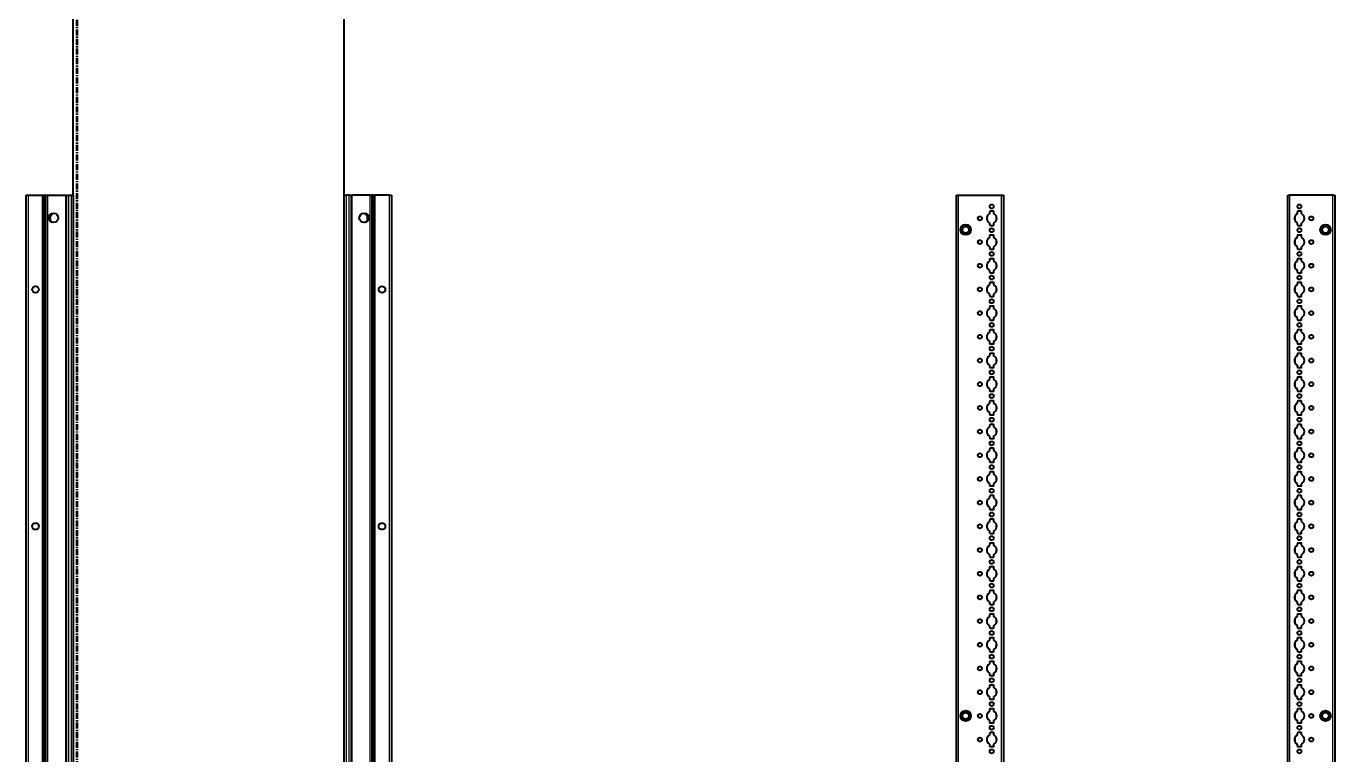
# Model space of a CAD drawing. Header units: millimetres. Extents: x -199 to 2286, y -1647 to 1507.
# Drawn here: x 905 to 2286, y -343 to 425 of the extents above; entities that cross this region are included whole.
import ezdxf

# ---------------------------------------------------------------- set-up
doc = ezdxf.new("R2010")
doc.units = ezdxf.units.MM
doc.linetypes.add('CENTER', pattern=[10.16, 6.35, -1.27, 1.27, -1.27])
doc.layers.add('FORMAT', color=7, linetype='Continuous')
doc.styles.add('SLDTEXTSTYLE0', font='TXT', dxfattribs={"width": 0.75})
doc.dimstyles.new('SLDDIMSTYLE0', dxfattribs={"dimtxt": 20, "dimasz": 10, "dimexe": 0, "dimexo": 0.0625, "dimgap": 5, "dimtad": 2, "dimdec": 1, "dimrnd": 1e-09, "dimzin": 12, "dimdsep": 46, "dimtxsty": 'SLDTEXTSTYLE0', "dimsah": 1, "dimcen": 0.09, "dimadec": 0, "dimazin": 3, "dimtfac": 1, "dimtofl": 0, "dimtmove": 0, "dimatfit": 3, "dimfxl": 0, "dimfrac": 2, "dimtolj": 1, "dimtzin": 12, "dimarcsym": 0})

# ---------------------------------------------------------------- blocks, each defined once
blk = doc.blocks.new('_D_4')
at = {"layer": 'FORMAT'}
for p, q in [((954.3, 247.2), (954.3, 446)), ((954.3, 445), (1240.3, 445)), ((1240.3, 247.2), (1240.3, 446))]:
    blk.add_line(p, q, dxfattribs=at)
for points in [[(954.3, 445), (964.3, 443.5), (964.3, 446.5)], [(1240.3, 445), (1230.3, 446.5), (1230.3, 443.5)]]:
    blk.add_solid(points, dxfattribs=at)
at = {"layer": 'FORMAT', "insert": (1075.1, 470.8), "char_height": 20, "attachment_point": 1, "style": 'SLDTEXTSTYLE0'}
blk.add_mtext('286', dxfattribs=at)

msp = doc.modelspace()

# ---------------------------------------------------------------- linework, layer by layer
at = {"color": 7, "linetype": 'CENTER', "lineweight": 35}
msp.add_line((958.03, 1499.09), (958.03, -1103.67), dxfattribs=at)
at = {"color": 7, "linetype": 'Continuous', "lineweight": 25}
for p, q in [((904.6, -851.79), (904.6, 247.21)), ((904.6, 247.21), (906.6, 247.21)), ((906.6, 247.21), (921.95, 247.21)), ((921.95, 247.21), (922.6, 247.21)), ((922.6, 223.46), (922.6, 247.21)), ((922.6, 247.21), (923.19, 247.21)), ((923.19, 247.21), (924.39, 247.21)), ((924.39, 247.21), (924.39, -851.79)), ((924.39, 247.21), (924.43, 247.21)), ((924.43, 247.21), (924.43, -851.79)), ((924.43, 247.21), (925.63, 247.21)), ((925.63, 247.21), (927.05, 247.21)), ((927.05, 247.21), (946.45, 247.21)), ((946.45, 247.21), (947.1, 247.21)), ((947.1, -851.79), (947.1, 247.21)), ((947.1, 247.21), (949.1, 247.21)), ((949.1, 247.21), (952.3, 247.21)), ((952.3, 247.21), (954.3, 247.21)), ((954.3, 247.21), (954.3, -851.79)), ((1240.3, -851.79), (1240.3, 247.21)), ((1240.3, 247.21), (1242.3, 247.21)), ((1245.5, 247.21), (1242.3, 247.21)), ((1245.5, 247.21), (1247.5, 247.21)), ((1247.5, 247.21), (1247.5, -851.79)), ((1247.5, 247.21), (1248.15, 247.21)), ((1267.55, 247.21), (1248.15, 247.21)), ((1267.55, 247.21), (1268.97, 247.21)), ((1270.17, 247.21), (1268.97, 247.21)), ((1270.17, -851.79), (1270.17, 247.21)), ((1270.21, 247.21), (1270.17, 247.21)), ((1270.21, -851.79), (1270.21, 247.21)), ((1271.42, 247.21), (1270.21, 247.21)), ((1271.42, 247.21), (1272, 247.21)), ((1272, 247.21), (1272, 223.46)), ((1272, 247.21), (1272.65, 247.21)), ((1288, 247.21), (1272.65, 247.21)), ((1288, 247.21), (1290, 247.21)), ((1290, 247.21), (1290, -851.79)), ((1886.18, -851.79), (1886.18, 247.21)), ((1886.18, 247.21), (1888.18, 247.21)), ((1888.18, 247.21), (1933.88, 247.21)), ((1933.88, 247.21), (1935.88, 247.21)), ((1935.88, 247.21), (1935.88, -851.79)), ((2235.88, -851.79), (2235.88, 247.21)), ((2235.88, 247.21), (2237.88, 247.21)), ((2283.58, 247.21), (2237.88, 247.21)), ((2283.58, 247.21), (2285.58, 247.21)), ((2285.58, 247.21), (2285.58, -851.79)), ((922.66, 223.35), (922.6, 223.46)), ((922.6, 223.46), (922.6, 221.96)), ((922.6, 221.96), (922.66, 222.06)), ((922.6, 173.46), (922.6, 221.96)), ((922.66, 222.06), (922.66, 223.35)), ((932.65, 227.73), (932.65, 228.14)), ((1261.95, 228.14), (1261.95, 227.73)), ((1272, 223.46), (1271.94, 223.35)), ((1271.94, 223.35), (1271.94, 222.06)), ((1271.94, 222.06), (1272, 221.96)), ((1272, 221.96), (1272, 223.46)), ((1272, 221.96), (1272, 173.46)), ((1921.23, 229.61), (1921.23, 227.73)), ((1925.33, 230.11), (1921.73, 230.11)), ((1925.83, 227.73), (1925.83, 229.61)), ((2245.93, 229.61), (2245.93, 227.73)), ((2250.03, 230.11), (2246.43, 230.11)), ((2250.53, 227.73), (2250.53, 229.61)), ((1921.23, 217.68), (1921.23, 215.81)), ((1921.73, 215.31), (1925.33, 215.31)), ((1925.83, 215.81), (1925.83, 217.68)), ((2245.93, 217.68), (2245.93, 215.81)), ((2246.43, 215.31), (2250.03, 215.31)), ((2250.53, 215.81), (2250.53, 217.68)), ((1921.23, 204.61), (1921.23, 202.73)), ((1925.33, 205.11), (1921.73, 205.11)), ((1925.83, 202.73), (1925.83, 204.61)), ((2245.93, 204.61), (2245.93, 202.73)), ((2250.03, 205.11), (2246.43, 205.11)), ((2250.53, 202.73), (2250.53, 204.61)), ((1921.23, 192.68), (1921.23, 190.81)), ((1921.23, 179.61), (1921.23, 177.73)), ((1921.73, 190.31), (1925.33, 190.31)), ((1925.33, 180.11), (1921.73, 180.11)), ((1925.83, 190.81), (1925.83, 192.68)), ((1925.83, 177.73), (1925.83, 179.61)), ((2245.93, 192.68), (2245.93, 190.81)), ((2245.93, 179.61), (2245.93, 177.73)), ((2246.43, 190.31), (2250.03, 190.31)), ((2250.03, 180.11), (2246.43, 180.11)), ((2250.53, 190.81), (2250.53, 192.68)), ((2250.53, 177.73), (2250.53, 179.61)), ((922.66, 173.35), (922.6, 173.46)), ((922.6, 173.46), (922.6, 171.96)), ((922.6, 171.96), (922.66, 172.06)), ((922.6, 123.46), (922.6, 171.96)), ((922.66, 172.06), (922.66, 173.35)), ((1272, 173.46), (1271.94, 173.35)), ((1271.94, 173.35), (1271.94, 172.06)), ((1271.94, 172.06), (1272, 171.96)), ((1272, 171.96), (1272, 173.46)), ((1272, 171.96), (1272, 123.46)), ((1921.23, 167.68), (1921.23, 165.81)), ((1925.83, 165.81), (1925.83, 167.68)), ((2245.93, 167.68), (2245.93, 165.81)), ((2250.53, 165.81), (2250.53, 167.68)), ((1921.23, 154.61), (1921.23, 152.73)), ((1921.73, 165.31), (1925.33, 165.31)), ((1925.33, 155.11), (1921.73, 155.11)), ((1925.83, 152.73), (1925.83, 154.61)), ((2245.93, 154.61), (2245.93, 152.73)), ((2246.43, 165.31), (2250.03, 165.31)), ((2250.03, 155.11), (2246.43, 155.11)), ((2250.53, 152.73), (2250.53, 154.61)), ((1921.23, 142.68), (1921.23, 140.81)), ((1921.73, 140.31), (1925.33, 140.31)), ((1925.83, 140.81), (1925.83, 142.68)), ((2245.93, 142.68), (2245.93, 140.81)), ((2246.43, 140.31), (2250.03, 140.31)), ((2250.53, 140.81), (2250.53, 142.68)), ((1921.23, 129.61), (1921.23, 127.73)), ((1925.33, 130.11), (1921.73, 130.11)), ((1925.83, 127.73), (1925.83, 129.61)), ((2245.93, 129.61), (2245.93, 127.73)), ((2250.03, 130.11), (2246.43, 130.11)), ((2250.53, 127.73), (2250.53, 129.61)), ((922.66, 123.35), (922.6, 123.46)), ((922.6, 123.46), (922.6, 121.96)), ((922.6, 121.96), (922.66, 122.06)), ((922.6, 73.46), (922.6, 121.96)), ((922.66, 122.06), (922.66, 123.35)), ((1272, 123.46), (1271.94, 123.35)), ((1271.94, 123.35), (1271.94, 122.06)), ((1271.94, 122.06), (1272, 121.96)), ((1272, 121.96), (1272, 123.46)), ((1272, 121.96), (1272, 73.46)), ((1921.23, 117.68), (1921.23, 115.81)), ((1921.73, 115.31), (1925.33, 115.31)), ((1925.83, 115.81), (1925.83, 117.68)), ((2245.93, 117.68), (2245.93, 115.81)), ((2246.43, 115.31), (2250.03, 115.31)), ((2250.53, 115.81), (2250.53, 117.68)), ((1921.23, 104.61), (1921.23, 102.73)), ((1925.33, 105.11), (1921.73, 105.11)), ((1925.83, 102.73), (1925.83, 104.61)), ((2245.93, 104.61), (2245.93, 102.73)), ((2250.03, 105.11), (2246.43, 105.11)), ((2250.53, 102.73), (2250.53, 104.61)), ((1921.23, 92.68), (1921.23, 90.81)), ((1921.73, 90.31), (1925.33, 90.31)), ((1925.83, 90.81), (1925.83, 92.68)), ((2245.93, 92.68), (2245.93, 90.81)), ((2246.43, 90.31), (2250.03, 90.31)), ((2250.53, 90.81), (2250.53, 92.68)), ((922.66, 73.35), (922.6, 73.46)), ((922.6, 73.46), (922.6, 71.96)), ((922.6, 71.96), (922.66, 72.06)), ((922.6, 23.46), (922.6, 71.96)), ((922.66, 72.06), (922.66, 73.35)), ((1272, 73.46), (1271.94, 73.35)), ((1271.94, 73.35), (1271.94, 72.06)), ((1271.94, 72.06), (1272, 71.96)), ((1272, 71.96), (1272, 73.46)), ((1272, 71.96), (1272, 23.46)), ((1921.23, 79.61), (1921.23, 77.73)), ((1925.33, 80.11), (1921.73, 80.11)), ((1925.83, 77.73), (1925.83, 79.61)), ((2245.93, 79.61), (2245.93, 77.73)), ((2250.03, 80.11), (2246.43, 80.11)), ((2250.53, 77.73), (2250.53, 79.61)), ((1921.23, 67.68), (1921.23, 65.81)), ((1921.73, 65.31), (1925.33, 65.31)), ((1925.83, 65.81), (1925.83, 67.68)), ((2245.93, 67.68), (2245.93, 65.81)), ((2246.43, 65.31), (2250.03, 65.31)), ((2250.53, 65.81), (2250.53, 67.68)), ((1921.23, 54.61), (1921.23, 52.73)), ((1921.23, 42.68), (1921.23, 40.81)), ((1925.33, 55.11), (1921.73, 55.11)), ((1925.83, 52.73), (1925.83, 54.61)), ((1925.83, 40.81), (1925.83, 42.68)), ((2245.93, 54.61), (2245.93, 52.73)), ((2245.93, 42.68), (2245.93, 40.81)), ((2250.03, 55.11), (2246.43, 55.11)), ((2250.53, 52.73), (2250.53, 54.61)), ((2250.53, 40.81), (2250.53, 42.68)), ((1921.23, 29.61), (1921.23, 27.73)), ((1921.73, 40.31), (1925.33, 40.31)), ((1925.33, 30.11), (1921.73, 30.11)), ((1925.83, 27.73), (1925.83, 29.61)), ((2245.93, 29.61), (2245.93, 27.73)), ((2246.43, 40.31), (2250.03, 40.31)), ((2250.03, 30.11), (2246.43, 30.11)), ((2250.53, 27.73), (2250.53, 29.61)), ((922.66, 23.35), (922.6, 23.46)), ((922.6, 23.46), (922.6, 21.96)), ((922.6, 21.96), (922.66, 22.06)), ((922.6, -26.54), (922.6, 21.96)), ((922.66, 22.06), (922.66, 23.35)), ((1272, 23.46), (1271.94, 23.35)), ((1271.94, 23.35), (1271.94, 22.06)), ((1271.94, 22.06), (1272, 21.96)), ((1272, 21.96), (1272, 23.46)), ((1272, 21.96), (1272, -26.54)), ((1921.23, 17.68), (1921.23, 15.81)), ((1921.73, 15.31), (1925.33, 15.31)), ((1925.83, 15.81), (1925.83, 17.68)), ((2245.93, 17.68), (2245.93, 15.81)), ((2246.43, 15.31), (2250.03, 15.31)), ((2250.53, 15.81), (2250.53, 17.68)), ((1921.23, 4.61), (1921.23, 2.73)), ((1925.33, 5.11), (1921.73, 5.11)), ((1925.83, 2.73), (1925.83, 4.61)), ((2245.93, 4.61), (2245.93, 2.73)), ((2250.03, 5.11), (2246.43, 5.11)), ((2250.53, 2.73), (2250.53, 4.61)), ((1921.23, -7.32), (1921.23, -9.19)), ((1921.73, -9.69), (1925.33, -9.69)), ((1925.83, -9.19), (1925.83, -7.32)), ((2245.93, -7.32), (2245.93, -9.19)), ((2246.43, -9.69), (2250.03, -9.69)), ((2250.53, -9.19), (2250.53, -7.32)), ((922.66, -26.65), (922.6, -26.54)), ((922.6, -26.54), (922.6, -28.04)), ((922.66, -27.94), (922.66, -26.65)), ((1272, -26.54), (1271.94, -26.65)), ((1271.94, -26.65), (1271.94, -27.94)), ((1272, -28.04), (1272, -26.54)), ((1921.23, -20.39), (1921.23, -22.27)), ((1925.33, -19.89), (1921.73, -19.89)), ((1925.83, -22.27), (1925.83, -20.39)), ((2245.93, -20.39), (2245.93, -22.27)), ((2250.03, -19.89), (2246.43, -19.89)), ((2250.53, -22.27), (2250.53, -20.39)), ((922.6, -28.04), (922.66, -27.94)), ((922.6, -76.54), (922.6, -28.04)), ((1271.94, -27.94), (1272, -28.04)), ((1272, -28.04), (1272, -76.54)), ((1921.23, -32.32), (1921.23, -34.19)), ((1921.73, -34.69), (1925.33, -34.69)), ((1925.83, -34.19), (1925.83, -32.32)), ((2245.93, -32.32), (2245.93, -34.19)), ((2246.43, -34.69), (2250.03, -34.69)), ((2250.53, -34.19), (2250.53, -32.32)), ((1921.23, -45.39), (1921.23, -47.27)), ((1925.33, -44.89), (1921.73, -44.89)), ((1925.83, -47.27), (1925.83, -45.39)), ((2245.93, -45.39), (2245.93, -47.27)), ((2250.03, -44.89), (2246.43, -44.89)), ((2250.53, -47.27), (2250.53, -45.39)), ((1921.23, -57.32), (1921.23, -59.19)), ((1921.73, -59.69), (1925.33, -59.69)), ((1925.83, -59.19), (1925.83, -57.32)), ((2245.93, -57.32), (2245.93, -59.19)), ((2246.43, -59.69), (2250.03, -59.69)), ((2250.53, -59.19), (2250.53, -57.32)), ((922.66, -76.65), (922.6, -76.54)), ((922.6, -76.54), (922.6, -78.04)), ((922.6, -78.04), (922.66, -77.94)), ((922.6, -126.54), (922.6, -78.04)), ((922.66, -77.94), (922.66, -76.65)), ((1272, -76.54), (1271.94, -76.65)), ((1271.94, -76.65), (1271.94, -77.94)), ((1271.94, -77.94), (1272, -78.04)), ((1272, -78.04), (1272, -76.54)), ((1272, -78.04), (1272, -126.54)), ((1921.23, -70.39), (1921.23, -72.27)), ((1921.23, -82.32), (1921.23, -84.19)), ((1925.33, -69.89), (1921.73, -69.89)), ((1925.83, -72.27), (1925.83, -70.39)), ((1925.83, -84.19), (1925.83, -82.32)), ((2245.93, -70.39), (2245.93, -72.27)), ((2245.93, -82.32), (2245.93, -84.19)), ((2250.03, -69.89), (2246.43, -69.89)), ((2250.53, -72.27), (2250.53, -70.39)), ((2250.53, -84.19), (2250.53, -82.32)), ((1921.23, -95.39), (1921.23, -97.27)), ((1921.73, -84.69), (1925.33, -84.69)), ((1925.33, -94.89), (1921.73, -94.89)), ((1925.83, -97.27), (1925.83, -95.39)), ((2245.93, -95.39), (2245.93, -97.27)), ((2246.43, -84.69), (2250.03, -84.69)), ((2250.03, -94.89), (2246.43, -94.89)), ((2250.53, -97.27), (2250.53, -95.39)), ((1921.23, -107.32), (1921.23, -109.19)), ((1921.73, -109.69), (1925.33, -109.69)), ((1925.83, -109.19), (1925.83, -107.32)), ((2245.93, -107.32), (2245.93, -109.19)), ((2246.43, -109.69), (2250.03, -109.69)), ((2250.53, -109.19), (2250.53, -107.32)), ((1921.23, -120.39), (1921.23, -122.27)), ((1925.33, -119.89), (1921.73, -119.89)), ((1925.83, -122.27), (1925.83, -120.39)), ((2245.93, -120.39), (2245.93, -122.27)), ((2250.03, -119.89), (2246.43, -119.89)), ((2250.53, -122.27), (2250.53, -120.39)), ((922.66, -126.65), (922.6, -126.54)), ((922.6, -126.54), (922.6, -128.04)), ((922.6, -128.04), (922.66, -127.94)), ((922.6, -176.54), (922.6, -128.04)), ((922.66, -127.94), (922.66, -126.65)), ((1272, -126.54), (1271.94, -126.65)), ((1271.94, -126.65), (1271.94, -127.94)), ((1271.94, -127.94), (1272, -128.04)), ((1272, -128.04), (1272, -126.54)), ((1272, -128.04), (1272, -176.54)), ((1921.23, -132.32), (1921.23, -134.19)), ((1921.73, -134.69), (1925.33, -134.69)), ((1925.83, -134.19), (1925.83, -132.32)), ((2245.93, -132.32), (2245.93, -134.19)), ((2246.43, -134.69), (2250.03, -134.69)), ((2250.53, -134.19), (2250.53, -132.32)), ((1921.23, -145.39), (1921.23, -147.27)), ((1925.33, -144.89), (1921.73, -144.89)), ((1925.83, -147.27), (1925.83, -145.39)), ((2245.93, -145.39), (2245.93, -147.27)), ((2250.03, -144.89), (2246.43, -144.89)), ((2250.53, -147.27), (2250.53, -145.39)), ((1921.23, -157.32), (1921.23, -159.19)), ((1921.73, -159.69), (1925.33, -159.69)), ((1925.83, -159.19), (1925.83, -157.32)), ((2245.93, -157.32), (2245.93, -159.19)), ((2246.43, -159.69), (2250.03, -159.69)), ((2250.53, -159.19), (2250.53, -157.32)), ((922.66, -176.65), (922.6, -176.54)), ((922.6, -176.54), (922.6, -178.04)), ((922.6, -178.04), (922.66, -177.94)), ((922.6, -226.54), (922.6, -178.04)), ((922.66, -177.94), (922.66, -176.65)), ((1272, -176.54), (1271.94, -176.65)), ((1271.94, -176.65), (1271.94, -177.94)), ((1271.94, -177.94), (1272, -178.04)), ((1272, -178.04), (1272, -176.54)), ((1272, -178.04), (1272, -226.54)), ((1921.23, -170.39), (1921.23, -172.27)), ((1925.33, -169.89), (1921.73, -169.89)), ((1925.83, -172.27), (1925.83, -170.39)), ((2245.93, -170.39), (2245.93, -172.27)), ((2250.03, -169.89), (2246.43, -169.89)), ((2250.53, -172.27), (2250.53, -170.39)), ((1921.23, -182.32), (1921.23, -184.19)), ((1921.73, -184.69), (1925.33, -184.69)), ((1925.83, -184.19), (1925.83, -182.32)), ((2245.93, -182.32), (2245.93, -184.19)), ((2246.43, -184.69), (2250.03, -184.69)), ((2250.53, -184.19), (2250.53, -182.32)), ((1921.23, -195.39), (1921.23, -197.27)), ((1925.33, -194.89), (1921.73, -194.89)), ((1925.83, -197.27), (1925.83, -195.39)), ((2245.93, -195.39), (2245.93, -197.27)), ((2250.03, -194.89), (2246.43, -194.89)), ((2250.53, -197.27), (2250.53, -195.39)), ((1921.23, -207.32), (1921.23, -209.19)), ((1921.23, -220.39), (1921.23, -222.27)), ((1921.73, -209.69), (1925.33, -209.69)), ((1925.33, -219.89), (1921.73, -219.89)), ((1925.83, -209.19), (1925.83, -207.32)), ((1925.83, -222.27), (1925.83, -220.39)), ((2245.93, -207.32), (2245.93, -209.19)), ((2245.93, -220.39), (2245.93, -222.27)), ((2246.43, -209.69), (2250.03, -209.69)), ((2250.03, -219.89), (2246.43, -219.89)), ((2250.53, -209.19), (2250.53, -207.32)), ((2250.53, -222.27), (2250.53, -220.39)), ((922.66, -226.65), (922.6, -226.54)), ((922.6, -226.54), (922.6, -228.04)), ((922.6, -228.04), (922.66, -227.94)), ((922.6, -276.54), (922.6, -228.04)), ((922.66, -227.94), (922.66, -226.65)), ((1272, -226.54), (1271.94, -226.65)), ((1271.94, -226.65), (1271.94, -227.94)), ((1271.94, -227.94), (1272, -228.04)), ((1272, -228.04), (1272, -226.54)), ((1272, -228.04), (1272, -276.54)), ((1921.23, -232.32), (1921.23, -234.19)), ((1921.73, -234.69), (1925.33, -234.69)), ((1925.83, -234.19), (1925.83, -232.32)), ((2245.93, -232.32), (2245.93, -234.19)), ((2246.43, -234.69), (2250.03, -234.69)), ((2250.53, -234.19), (2250.53, -232.32)), ((1921.23, -245.39), (1921.23, -247.27)), ((1925.33, -244.89), (1921.73, -244.89)), ((1925.83, -247.27), (1925.83, -245.39)), ((2245.93, -245.39), (2245.93, -247.27)), ((2250.03, -244.89), (2246.43, -244.89)), ((2250.53, -247.27), (2250.53, -245.39)), ((1921.23, -257.32), (1921.23, -259.19)), ((1921.73, -259.69), (1925.33, -259.69)), ((1925.83, -259.19), (1925.83, -257.32)), ((2245.93, -257.32), (2245.93, -259.19)), ((2246.43, -259.69), (2250.03, -259.69)), ((2250.53, -259.19), (2250.53, -257.32)), ((1921.23, -270.39), (1921.23, -272.27)), ((1925.33, -269.89), (1921.73, -269.89)), ((1925.83, -272.27), (1925.83, -270.39)), ((2245.93, -270.39), (2245.93, -272.27)), ((2250.03, -269.89), (2246.43, -269.89)), ((2250.53, -272.27), (2250.53, -270.39)), ((922.66, -276.65), (922.6, -276.54)), ((922.6, -276.54), (922.6, -278.04)), ((922.6, -278.04), (922.66, -277.94)), ((922.6, -326.54), (922.6, -278.04)), ((922.66, -277.94), (922.66, -276.65)), ((1272, -276.54), (1271.94, -276.65)), ((1271.94, -276.65), (1271.94, -277.94)), ((1271.94, -277.94), (1272, -278.04)), ((1272, -278.04), (1272, -276.54)), ((1272, -278.04), (1272, -326.54)), ((1921.23, -282.32), (1921.23, -284.19)), ((1921.73, -284.69), (1925.33, -284.69)), ((1925.83, -284.19), (1925.83, -282.32)), ((2245.93, -282.32), (2245.93, -284.19)), ((2246.43, -284.69), (2250.03, -284.69)), ((2250.53, -284.19), (2250.53, -282.32)), ((1921.23, -295.39), (1921.23, -297.27)), ((1925.33, -294.89), (1921.73, -294.89)), ((1925.83, -297.27), (1925.83, -295.39)), ((2245.93, -295.39), (2245.93, -297.27)), ((2250.03, -294.89), (2246.43, -294.89)), ((2250.53, -297.27), (2250.53, -295.39)), ((1921.23, -307.32), (1921.23, -309.19)), ((1921.73, -309.69), (1925.33, -309.69)), ((1925.83, -309.19), (1925.83, -307.32)), ((2245.93, -307.32), (2245.93, -309.19)), ((2246.43, -309.69), (2250.03, -309.69)), ((2250.53, -309.19), (2250.53, -307.32)), ((922.66, -326.65), (922.6, -326.54)), ((922.6, -326.54), (922.6, -328.04)), ((922.6, -328.04), (922.66, -327.94)), ((922.6, -376.54), (922.6, -328.04)), ((922.66, -327.94), (922.66, -326.65)), ((1272, -326.54), (1271.94, -326.65)), ((1271.94, -326.65), (1271.94, -327.94)), ((1271.94, -327.94), (1272, -328.04)), ((1272, -328.04), (1272, -326.54)), ((1272, -328.04), (1272, -376.54)), ((1921.23, -320.39), (1921.23, -322.27)), ((1925.33, -319.89), (1921.73, -319.89)), ((1925.83, -322.27), (1925.83, -320.39)), ((2245.93, -320.39), (2245.93, -322.27)), ((2250.03, -319.89), (2246.43, -319.89)), ((2250.53, -322.27), (2250.53, -320.39)), ((1921.23, -332.32), (1921.23, -334.19)), ((1921.73, -334.69), (1925.33, -334.69)), ((1925.83, -334.19), (1925.83, -332.32)), ((2245.93, -332.32), (2245.93, -334.19)), ((2246.43, -334.69), (2250.03, -334.69)), ((2250.53, -334.19), (2250.53, -332.32))]:
    msp.add_line(p, q, dxfattribs=at)
at = {"color": 8, "linetype": 'Continuous', "lineweight": 18}
for p, q in [((906.6, 247.21), (906.6, -851.79)), ((921.95, -851.79), (921.95, 247.21)), ((923.19, 247.21), (923.19, -851.79)), ((925.63, -851.79), (925.63, 247.21)), ((927.05, 247.21), (927.05, -851.79)), ((946.45, -851.79), (946.45, 247.21)), ((949.1, 247.21), (949.1, -851.79)), ((952.3, -851.79), (952.3, 247.21)), ((1242.3, 247.21), (1242.3, -851.79)), ((1245.5, -851.79), (1245.5, 247.21)), ((1248.15, 247.21), (1248.15, -851.79)), ((1267.55, -851.79), (1267.55, 247.21)), ((1268.97, 247.21), (1268.97, -851.79)), ((1271.42, -851.79), (1271.42, 247.21)), ((1272.65, 247.21), (1272.65, -851.79)), ((1288, -851.79), (1288, 247.21)), ((1888.18, 247.21), (1888.18, -851.79)), ((1933.88, -851.79), (1933.88, 247.21)), ((2237.88, 247.21), (2237.88, -851.79)), ((2283.58, -851.79), (2283.58, 247.21)), ((1928.03, 220), (1928.03, 225.41)), ((2243.73, 225.41), (2243.73, 220)), ((1928.03, 195), (1928.03, 200.41)), ((2243.73, 200.41), (2243.73, 195)), ((1928.03, 170), (1928.03, 175.41)), ((2243.73, 175.41), (2243.73, 170)), ((1928.03, 145), (1928.03, 150.41)), ((2243.73, 150.41), (2243.73, 145)), ((1928.03, 120), (1928.03, 125.41)), ((2243.73, 125.41), (2243.73, 120)), ((1928.03, 95), (1928.03, 100.41)), ((2243.73, 100.41), (2243.73, 95)), ((1928.03, 70), (1928.03, 75.41)), ((2243.73, 75.41), (2243.73, 70)), ((1928.03, 45), (1928.03, 50.41)), ((2243.73, 50.41), (2243.73, 45)), ((1928.03, 20), (1928.03, 25.41)), ((2243.73, 25.41), (2243.73, 20)), ((1928.03, -5), (1928.03, 0.41)), ((2243.73, 0.41), (2243.73, -5)), ((1928.03, -30), (1928.03, -24.59)), ((2243.73, -24.59), (2243.73, -30)), ((1928.03, -55), (1928.03, -49.59)), ((2243.73, -49.59), (2243.73, -55)), ((1928.03, -80), (1928.03, -74.59)), ((2243.73, -74.59), (2243.73, -80)), ((1928.03, -105), (1928.03, -99.59)), ((2243.73, -99.59), (2243.73, -105)), ((1928.03, -130), (1928.03, -124.59)), ((2243.73, -124.59), (2243.73, -130)), ((1928.03, -155), (1928.03, -149.59)), ((2243.73, -149.59), (2243.73, -155)), ((1928.03, -180), (1928.03, -174.59)), ((2243.73, -174.59), (2243.73, -180)), ((1928.03, -205), (1928.03, -199.59)), ((2243.73, -199.59), (2243.73, -205)), ((1928.03, -230), (1928.03, -224.59)), ((2243.73, -224.59), (2243.73, -230)), ((1928.03, -255), (1928.03, -249.59)), ((2243.73, -249.59), (2243.73, -255)), ((1928.03, -280), (1928.03, -274.59)), ((2243.73, -274.59), (2243.73, -280)), ((1928.03, -305), (1928.03, -299.59)), ((2243.73, -299.59), (2243.73, -305)), ((1928.03, -330), (1928.03, -324.59)), ((2243.73, -324.59), (2243.73, -330))]:
    msp.add_line(p, q, dxfattribs=at)
at = {"color": 7, "linetype": 'Continuous', "lineweight": 25}
for centre, radius in [((1923.53, 235.21), 2.12), ((2248.23, 235.21), 2.13), ((933.45, 223.21), 5), ((1261.15, 223.21), 5), ((1911.03, 222.71), 2.12), ((2260.73, 222.71), 2.12), ((1896.03, 210.71), 5.5), ((1896.03, 210.71), 3.5), ((1923.53, 210.21), 2.12), ((2248.23, 210.21), 2.13), ((2275.73, 210.71), 5.5), ((2275.73, 210.71), 3.5), ((1911.03, 197.71), 2.12), ((2260.73, 197.71), 2.12), ((1923.53, 185.21), 2.12), ((2248.23, 185.21), 2.12), ((1911.03, 172.71), 2.12), ((2260.73, 172.71), 2.12), ((1923.53, 160.21), 2.12), ((2248.23, 160.21), 2.12), ((914.5, 147.71), 3.5), ((1280.1, 147.71), 3.5), ((1911.03, 147.71), 2.12), ((2260.73, 147.71), 2.12), ((1911.03, 122.71), 2.12), ((1923.53, 135.21), 2.12), ((2248.23, 135.21), 2.12), ((2260.73, 122.71), 2.12), ((1923.53, 110.21), 2.12), ((2248.23, 110.21), 2.12), ((1911.03, 97.71), 2.12), ((2260.73, 97.71), 2.12), ((1923.53, 85.21), 2.12), ((2248.23, 85.21), 2.12), ((1911.03, 72.71), 2.12), ((2260.73, 72.71), 2.12), ((1923.53, 60.21), 2.12), ((2248.23, 60.21), 2.12), ((1911.03, 47.71), 2.12), ((2260.73, 47.71), 2.12), ((1923.53, 35.21), 2.12), ((2248.23, 35.21), 2.12), ((1911.03, 22.71), 2.12), ((2260.73, 22.71), 2.12), ((1923.53, 10.21), 2.12), ((2248.23, 10.21), 2.12), ((1911.03, -2.29), 2.12), ((1923.53, -14.79), 2.12), ((2248.23, -14.79), 2.12), ((2260.73, -2.29), 2.12), ((1911.03, -27.29), 2.12), ((2260.73, -27.29), 2.12), ((1923.53, -39.79), 2.12), ((2248.23, -39.79), 2.12), ((1911.03, -52.29), 2.12), ((2260.73, -52.29), 2.12), ((1923.53, -64.79), 2.12), ((2248.23, -64.79), 2.12), ((1911.03, -77.29), 2.12), ((2260.73, -77.29), 2.12), ((1923.53, -89.79), 2.12), ((2248.23, -89.79), 2.12), ((914.5, -102.29), 3.5), ((1280.1, -102.29), 3.5), ((1911.03, -102.29), 2.12), ((2260.73, -102.29), 2.12), ((1923.53, -114.79), 2.12), ((2248.23, -114.79), 2.12), ((1911.03, -127.29), 2.12), ((1923.53, -139.79), 2.12), ((2248.23, -139.79), 2.12), ((2260.73, -127.29), 2.12), ((1911.03, -152.29), 2.12), ((2260.73, -152.29), 2.12), ((1923.53, -164.79), 2.12), ((2248.23, -164.79), 2.12), ((1911.03, -177.29), 2.12), ((2260.73, -177.29), 2.12), ((1923.53, -189.79), 2.12), ((2248.23, -189.79), 2.12), ((1911.03, -202.29), 2.12), ((2260.73, -202.29), 2.12), ((1923.53, -214.79), 2.12), ((2248.23, -214.79), 2.12), ((1911.03, -227.29), 2.12), ((2260.73, -227.29), 2.12), ((1923.53, -239.79), 2.12), ((2248.23, -239.79), 2.12), ((1911.03, -252.29), 2.12), ((2260.73, -252.29), 2.12), ((1911.03, -277.29), 2.12), ((1923.53, -264.79), 2.12), ((2248.23, -264.79), 2.12), ((2260.73, -277.29), 2.12), ((1923.53, -289.79), 2.12), ((2248.23, -289.79), 2.12), ((1896.03, -302.29), 5.5), ((1896.03, -302.29), 3.5), ((1911.03, -302.29), 2.12), ((2260.73, -302.29), 2.12), ((2275.73, -302.29), 5.5), ((2275.73, -302.29), 3.5), ((1923.53, -314.79), 2.12), ((2248.23, -314.79), 2.12), ((1911.03, -327.29), 2.12), ((2260.73, -327.29), 2.12), ((1923.53, -339.79), 2.12), ((2248.23, -339.79), 2.12)]:
    msp.add_circle(centre, radius, dxfattribs=at)
for centre, radius, start, end in [((934.95, 222.71), 5.25, 119.14074, 233.81086), ((932.15, 227.73), 0.5, 299.14074, 0), ((1262.45, 227.73), 0.5, 180, 240.85926), ((1259.65, 222.71), 5.25, 306.18912, 60.85926), ((1923.53, 222.71), 5.25, 119.14074, 240.85926), ((1920.73, 227.73), 0.5, 299.14074, 0), ((1921.73, 229.61), 0.5, 90, 180), ((1925.33, 229.61), 0.5, 0, 90), ((1926.33, 227.73), 0.5, 180, 240.85926), ((1923.53, 222.71), 5.25, 299.14074, 60.85926), ((2248.23, 222.71), 5.25, 119.14074, 240.85926), ((2245.43, 227.73), 0.5, 299.14074, 0), ((2246.43, 229.61), 0.5, 90, 180), ((2250.03, 229.61), 0.5, 360, 90), ((2251.03, 227.73), 0.5, 180, 240.85926), ((2248.23, 222.71), 5.25, 299.14074, 60.85926), ((1920.73, 217.68), 0.5, 0, 60.85926), ((1921.73, 215.81), 0.5, 180, 270), ((1925.33, 215.81), 0.5, 270, 0), ((1926.33, 217.68), 0.5, 119.14074, 180), ((2245.43, 217.68), 0.5, 0, 60.85926), ((2246.43, 215.81), 0.5, 180, 270), ((2250.03, 215.81), 0.5, 270, 0), ((2251.03, 217.68), 0.5, 119.14074, 180), ((1923.53, 197.71), 5.25, 119.14074, 240.85926), ((1920.73, 202.73), 0.5, 299.14074, 0), ((1921.73, 204.61), 0.5, 90, 180), ((1925.33, 204.61), 0.5, 0, 90), ((1926.33, 202.73), 0.5, 180, 240.85926), ((1923.53, 197.71), 5.25, 299.14074, 60.85926), ((2248.23, 197.71), 5.25, 119.14074, 240.85926), ((2245.43, 202.73), 0.5, 299.14074, 0), ((2246.43, 204.61), 0.5, 90, 180), ((2250.03, 204.61), 0.5, 0, 90), ((2251.03, 202.73), 0.5, 180, 240.85926), ((2248.23, 197.71), 5.25, 299.14074, 60.85926), ((1920.73, 192.68), 0.5, 0, 60.85926), ((1921.73, 190.81), 0.5, 180, 270), ((1921.73, 179.61), 0.5, 90, 180), ((1925.33, 190.81), 0.5, 270, 0), ((1925.33, 179.61), 0.5, 360, 90), ((1926.33, 192.68), 0.5, 119.14074, 180), ((2245.43, 192.68), 0.5, 0, 60.85926), ((2246.43, 190.81), 0.5, 180, 270), ((2246.43, 179.61), 0.5, 90, 180), ((2250.03, 190.81), 0.5, 270, 0), ((2250.03, 179.61), 0.5, 0, 90), ((2251.03, 192.68), 0.5, 119.14074, 180), ((1923.53, 172.71), 5.25, 119.14074, 240.85926), ((1920.73, 177.73), 0.5, 299.14074, 0), ((1920.73, 167.68), 0.5, 0, 60.85926), ((1921.73, 165.81), 0.5, 180, 270), ((1925.33, 165.81), 0.5, 270, 0), ((1926.33, 177.73), 0.5, 180, 240.85926), ((1926.33, 167.68), 0.5, 119.14074, 180), ((1923.53, 172.71), 5.25, 299.14074, 60.85926), ((2248.23, 172.71), 5.25, 119.14074, 240.85926), ((2245.43, 177.73), 0.5, 299.14074, 0), ((2245.43, 167.68), 0.5, 0, 60.85926), ((2246.43, 165.81), 0.5, 180, 270), ((2250.03, 165.81), 0.5, 270, 0), ((2251.03, 177.73), 0.5, 180, 240.85926), ((2251.03, 167.68), 0.5, 119.14074, 180), ((2248.23, 172.71), 5.25, 299.14074, 60.85926), ((1923.53, 147.71), 5.25, 119.14074, 240.85926), ((1920.73, 152.73), 0.5, 299.14074, 0), ((1921.73, 154.61), 0.5, 90, 180), ((1925.33, 154.61), 0.5, 360, 90), ((1926.33, 152.73), 0.5, 180, 240.85926), ((1923.53, 147.71), 5.25, 299.14074, 60.85926), ((2248.23, 147.71), 5.25, 119.14074, 240.85926), ((2245.43, 152.73), 0.5, 299.14074, 0), ((2246.43, 154.61), 0.5, 90, 180), ((2250.03, 154.61), 0.5, 0, 90), ((2251.03, 152.73), 0.5, 180, 240.85926), ((2248.23, 147.71), 5.25, 299.14074, 60.85926), ((1920.73, 142.68), 0.5, 0, 60.85926), ((1921.73, 140.81), 0.5, 180, 270), ((1925.33, 140.81), 0.5, 270, 0), ((1926.33, 142.68), 0.5, 119.14074, 180), ((2245.43, 142.68), 0.5, 0, 60.85926), ((2246.43, 140.81), 0.5, 180, 270), ((2250.03, 140.81), 0.5, 270, 0), ((2251.03, 142.68), 0.5, 119.14074, 180), ((1923.53, 122.71), 5.25, 119.14074, 240.85926), ((1920.73, 127.73), 0.5, 299.14074, 0), ((1921.73, 129.61), 0.5, 90, 180), ((1925.33, 129.61), 0.5, 0, 90), ((1926.33, 127.73), 0.5, 180, 240.85926), ((1923.53, 122.71), 5.25, 299.14074, 60.85926), ((2248.23, 122.71), 5.25, 119.14074, 240.85926), ((2245.43, 127.73), 0.5, 299.14074, 0), ((2246.43, 129.61), 0.5, 90, 180), ((2250.03, 129.61), 0.5, 0, 90), ((2251.03, 127.73), 0.5, 180, 240.85926), ((2248.23, 122.71), 5.25, 299.14074, 60.85926), ((1920.73, 117.68), 0.5, 0, 60.85926), ((1921.73, 115.81), 0.5, 180, 270), ((1925.33, 115.81), 0.5, 270, 0), ((1926.33, 117.68), 0.5, 119.14074, 180), ((2245.43, 117.68), 0.5, 0, 60.85926), ((2246.43, 115.81), 0.5, 180, 270), ((2250.03, 115.81), 0.5, 270, 0), ((2251.03, 117.68), 0.5, 119.14074, 180), ((1923.53, 97.71), 5.25, 119.14074, 240.85926), ((1920.73, 102.73), 0.5, 299.14074, 0), ((1921.73, 104.61), 0.5, 90, 180), ((1925.33, 104.61), 0.5, 0, 90), ((1926.33, 102.73), 0.5, 180, 240.85926), ((1923.53, 97.71), 5.25, 299.14074, 60.85926), ((2248.23, 97.71), 5.25, 119.14074, 240.85926), ((2245.43, 102.73), 0.5, 299.14074, 0), ((2246.43, 104.61), 0.5, 90, 180), ((2250.03, 104.61), 0.5, 0, 90), ((2251.03, 102.73), 0.5, 180, 240.85926), ((2248.23, 97.71), 5.25, 299.14074, 60.85926), ((1920.73, 92.68), 0.5, 0, 60.85926), ((1921.73, 90.81), 0.5, 180, 270), ((1925.33, 90.81), 0.5, 270, 0), ((1926.33, 92.68), 0.5, 119.14074, 180), ((2245.43, 92.68), 0.5, 0, 60.85926), ((2246.43, 90.81), 0.5, 180, 270), ((2250.03, 90.81), 0.5, 270, 0), ((2251.03, 92.68), 0.5, 119.14074, 180), ((1923.53, 72.71), 5.25, 119.14074, 240.85926), ((1920.73, 77.73), 0.5, 299.14074, 0), ((1921.73, 79.61), 0.5, 90, 180), ((1925.33, 79.61), 0.5, 0, 90), ((1926.33, 77.73), 0.5, 180, 240.85926), ((1923.53, 72.71), 5.25, 299.14074, 60.85926), ((2248.23, 72.71), 5.25, 119.14074, 240.85926), ((2245.43, 77.73), 0.5, 299.14074, 0), ((2246.43, 79.61), 0.5, 90, 180), ((2250.03, 79.61), 0.5, 0, 90), ((2251.03, 77.73), 0.5, 180, 240.85926), ((2248.23, 72.71), 5.25, 299.14074, 60.85926), ((1920.73, 67.68), 0.5, 0, 60.85926), ((1921.73, 65.81), 0.5, 180, 270), ((1925.33, 65.81), 0.5, 270, 0), ((1926.33, 67.68), 0.5, 119.14074, 180), ((2245.43, 67.68), 0.5, 0, 60.85926), ((2246.43, 65.81), 0.5, 180, 270), ((2250.03, 65.81), 0.5, 270, 0), ((2251.03, 67.68), 0.5, 119.14074, 180), ((1923.53, 47.71), 5.25, 119.14074, 240.85926), ((1920.73, 52.73), 0.5, 299.14074, 0), ((1920.73, 42.68), 0.5, 0, 60.85926), ((1921.73, 54.61), 0.5, 90, 180), ((1925.33, 54.61), 0.5, 0, 90), ((1926.33, 52.73), 0.5, 180, 240.85926), ((1926.33, 42.68), 0.5, 119.14074, 180), ((1923.53, 47.71), 5.25, 299.14074, 60.85926), ((2248.23, 47.71), 5.25, 119.14074, 240.85926), ((2245.43, 52.73), 0.5, 299.14074, 0), ((2245.43, 42.68), 0.5, 0, 60.85926), ((2246.43, 54.61), 0.5, 90, 180), ((2250.03, 54.61), 0.5, 360, 90), ((2251.03, 52.73), 0.5, 180, 240.85926), ((2251.03, 42.68), 0.5, 119.14074, 180), ((2248.23, 47.71), 5.25, 299.14074, 60.85926), ((1920.73, 27.73), 0.5, 299.14074, 0), ((1921.73, 40.81), 0.5, 180, 270), ((1921.73, 29.61), 0.5, 90, 180), ((1925.33, 40.81), 0.5, 270, 0), ((1925.33, 29.61), 0.5, 0, 90), ((1926.33, 27.73), 0.5, 180, 240.85926), ((2245.43, 27.73), 0.5, 299.14074, 0), ((2246.43, 40.81), 0.5, 180, 270), ((2246.43, 29.61), 0.5, 90, 180), ((2250.03, 40.81), 0.5, 270, 0), ((2250.03, 29.61), 0.5, 0, 90), ((2251.03, 27.73), 0.5, 180, 240.85926), ((1923.53, 22.71), 5.25, 119.14074, 240.85926), ((1920.73, 17.68), 0.5, 0, 60.85926), ((1921.73, 15.81), 0.5, 180, 270), ((1925.33, 15.81), 0.5, 270, 0), ((1926.33, 17.68), 0.5, 119.14074, 180), ((1923.53, 22.71), 5.25, 299.14074, 60.85926), ((2248.23, 22.71), 5.25, 119.14074, 240.85926), ((2245.43, 17.68), 0.5, 0, 60.85926), ((2246.43, 15.81), 0.5, 180, 270), ((2250.03, 15.81), 0.5, 270, 0), ((2251.03, 17.68), 0.5, 119.14074, 180), ((2248.23, 22.71), 5.25, 299.14074, 60.85926), ((1923.53, -2.29), 5.25, 119.14074, 240.85926), ((1920.73, 2.73), 0.5, 299.14074, 0), ((1921.73, 4.61), 0.5, 90, 180), ((1925.33, 4.61), 0.5, 0, 90), ((1926.33, 2.73), 0.5, 180, 240.85926), ((1923.53, -2.29), 5.25, 299.14074, 60.85926), ((2248.23, -2.29), 5.25, 119.14074, 240.85926), ((2245.43, 2.73), 0.5, 299.14074, 0), ((2246.43, 4.61), 0.5, 90, 180), ((2250.03, 4.61), 0.5, 0, 90), ((2251.03, 2.73), 0.5, 180, 240.85926), ((2248.23, -2.29), 5.25, 299.14074, 60.85926), ((1920.73, -7.32), 0.5, 0, 60.85926), ((1921.73, -9.19), 0.5, 180, 270), ((1925.33, -9.19), 0.5, 270, 0), ((1926.33, -7.32), 0.5, 119.14074, 180), ((2245.43, -7.32), 0.5, 0, 60.85926), ((2246.43, -9.19), 0.5, 180, 270), ((2250.03, -9.19), 0.5, 270, 0), ((2251.03, -7.32), 0.5, 119.14074, 180), ((1923.53, -27.29), 5.25, 119.14074, 240.85926), ((1920.73, -22.27), 0.5, 299.14074, 0), ((1921.73, -20.39), 0.5, 90, 180), ((1925.33, -20.39), 0.5, 0, 90), ((1926.33, -22.27), 0.5, 180, 240.85926), ((1923.53, -27.29), 5.25, 299.14074, 60.85926), ((2248.23, -27.29), 5.25, 119.14074, 240.85926), ((2245.43, -22.27), 0.5, 299.14074, 0), ((2246.43, -20.39), 0.5, 90, 180), ((2250.03, -20.39), 0.5, 0, 90), ((2251.03, -22.27), 0.5, 180, 240.85926), ((2248.23, -27.29), 5.25, 299.14074, 60.85926), ((1920.73, -32.32), 0.5, 0, 60.85926), ((1921.73, -34.19), 0.5, 180, 270), ((1925.33, -34.19), 0.5, 270, 0), ((1926.33, -32.32), 0.5, 119.14074, 180), ((2245.43, -32.32), 0.5, 0, 60.85926), ((2246.43, -34.19), 0.5, 180, 270), ((2250.03, -34.19), 0.5, 270, 0), ((2251.03, -32.32), 0.5, 119.14074, 180), ((1923.53, -52.29), 5.25, 119.14074, 240.85926), ((1920.73, -47.27), 0.5, 299.14074, 0), ((1921.73, -45.39), 0.5, 90, 180), ((1925.33, -45.39), 0.5, 0, 90), ((1926.33, -47.27), 0.5, 180, 240.85926), ((1923.53, -52.29), 5.25, 299.14074, 60.85926), ((2248.23, -52.29), 5.25, 119.14074, 240.85926), ((2245.43, -47.27), 0.5, 299.14074, 0), ((2246.43, -45.39), 0.5, 90, 180), ((2250.03, -45.39), 0.5, 0, 90), ((2251.03, -47.27), 0.5, 180, 240.85926), ((2248.23, -52.29), 5.25, 299.14074, 60.85926), ((1920.73, -57.32), 0.5, 0, 60.85926), ((1921.73, -59.19), 0.5, 180, 270), ((1925.33, -59.19), 0.5, 270, 0), ((1926.33, -57.32), 0.5, 119.14074, 180), ((2245.43, -57.32), 0.5, 0, 60.85926), ((2246.43, -59.19), 0.5, 180, 270), ((2250.03, -59.19), 0.5, 270, 0), ((2251.03, -57.32), 0.5, 119.14074, 180), ((1923.53, -77.29), 5.25, 119.14074, 240.85926), ((1920.73, -72.27), 0.5, 299.14074, 0), ((1920.73, -82.32), 0.5, 0, 60.85926), ((1921.73, -70.39), 0.5, 90, 180), ((1925.33, -70.39), 0.5, 0, 90), ((1926.33, -72.27), 0.5, 180, 240.85926), ((1926.33, -82.32), 0.5, 119.14074, 180), ((1923.53, -77.29), 5.25, 299.14074, 60.85926), ((2248.23, -77.29), 5.25, 119.14074, 240.85926), ((2245.43, -72.27), 0.5, 299.14074, 0), ((2245.43, -82.32), 0.5, 0, 60.85926), ((2246.43, -70.39), 0.5, 90, 180), ((2250.03, -70.39), 0.5, 0, 90), ((2251.03, -72.27), 0.5, 180, 240.85926), ((2251.03, -82.32), 0.5, 119.14074, 180), ((2248.23, -77.29), 5.25, 299.14074, 60.85926), ((1921.73, -84.19), 0.5, 180, 270), ((1921.73, -95.39), 0.5, 90, 180), ((1925.33, -84.19), 0.5, 270, 0), ((1925.33, -95.39), 0.5, 0, 90), ((2246.43, -84.19), 0.5, 180, 270), ((2246.43, -95.39), 0.5, 90, 180), ((2250.03, -84.19), 0.5, 270, 0), ((2250.03, -95.39), 0.5, 0, 90), ((1923.53, -102.29), 5.25, 119.14074, 240.85926), ((1920.73, -97.27), 0.5, 299.14074, 0), ((1920.73, -107.32), 0.5, 0, 60.85926), ((1921.73, -109.19), 0.5, 180, 270), ((1925.33, -109.19), 0.5, 270, 0), ((1926.33, -97.27), 0.5, 180, 240.85926), ((1926.33, -107.32), 0.5, 119.14074, 180), ((1923.53, -102.29), 5.25, 299.14074, 60.85926), ((2248.23, -102.29), 5.25, 119.14074, 240.85926), ((2245.43, -97.27), 0.5, 299.14074, 0), ((2245.43, -107.32), 0.5, 0, 60.85926), ((2246.43, -109.19), 0.5, 180, 270), ((2250.03, -109.19), 0.5, 270, 0), ((2251.03, -97.27), 0.5, 180, 240.85926), ((2251.03, -107.32), 0.5, 119.14074, 180), ((2248.23, -102.29), 5.25, 299.14074, 60.85926), ((1923.53, -127.29), 5.25, 119.14074, 240.85926), ((1920.73, -122.27), 0.5, 299.14074, 0), ((1921.73, -120.39), 0.5, 90, 180), ((1925.33, -120.39), 0.5, 0, 90), ((1926.33, -122.27), 0.5, 180, 240.85926), ((1923.53, -127.29), 5.25, 299.14074, 60.85926), ((2248.23, -127.29), 5.25, 119.14074, 240.85926), ((2245.43, -122.27), 0.5, 299.14074, 0), ((2246.43, -120.39), 0.5, 90, 180), ((2250.03, -120.39), 0.5, 0, 90), ((2251.03, -122.27), 0.5, 180, 240.85926), ((2248.23, -127.29), 5.25, 299.14074, 60.85926), ((1920.73, -132.32), 0.5, 0, 60.85926), ((1921.73, -134.19), 0.5, 180, 270), ((1925.33, -134.19), 0.5, 270, 0), ((1926.33, -132.32), 0.5, 119.14074, 180), ((2245.43, -132.32), 0.5, 0, 60.85926), ((2246.43, -134.19), 0.5, 180, 270), ((2250.03, -134.19), 0.5, 270, 0), ((2251.03, -132.32), 0.5, 119.14074, 180), ((1923.53, -152.29), 5.25, 119.14074, 240.85926), ((1920.73, -147.27), 0.5, 299.14074, 0), ((1921.73, -145.39), 0.5, 90, 180), ((1925.33, -145.39), 0.5, 0, 90), ((1926.33, -147.27), 0.5, 180, 240.85926), ((1923.53, -152.29), 5.25, 299.14074, 60.85926), ((2248.23, -152.29), 5.25, 119.14074, 240.85926), ((2245.43, -147.27), 0.5, 299.14074, 0), ((2246.43, -145.39), 0.5, 90, 180), ((2250.03, -145.39), 0.5, 0, 90), ((2251.03, -147.27), 0.5, 180, 240.85926), ((2248.23, -152.29), 5.25, 299.14074, 60.85926), ((1920.73, -157.32), 0.5, 0, 60.85926), ((1921.73, -159.19), 0.5, 180, 270), ((1925.33, -159.19), 0.5, 270, 0), ((1926.33, -157.32), 0.5, 119.14074, 180), ((2245.43, -157.32), 0.5, 0, 60.85926), ((2246.43, -159.19), 0.5, 180, 270), ((2250.03, -159.19), 0.5, 270, 0), ((2251.03, -157.32), 0.5, 119.14074, 180), ((1923.53, -177.29), 5.25, 119.14074, 240.85926), ((1920.73, -172.27), 0.5, 299.14074, 0), ((1921.73, -170.39), 0.5, 90, 180), ((1925.33, -170.39), 0.5, 0, 90), ((1926.33, -172.27), 0.5, 180, 240.85926), ((1923.53, -177.29), 5.25, 299.14074, 60.85926), ((2248.23, -177.29), 5.25, 119.14074, 240.85926), ((2245.43, -172.27), 0.5, 299.14074, 0), ((2246.43, -170.39), 0.5, 90, 180), ((2250.03, -170.39), 0.5, 0, 90), ((2251.03, -172.27), 0.5, 180, 240.85926), ((2248.23, -177.29), 5.25, 299.14074, 60.85926), ((1920.73, -182.32), 0.5, 0, 60.85926), ((1921.73, -184.19), 0.5, 180, 270), ((1925.33, -184.19), 0.5, 270, 0), ((1926.33, -182.32), 0.5, 119.14074, 180), ((2245.43, -182.32), 0.5, 0, 60.85926), ((2246.43, -184.19), 0.5, 180, 270), ((2250.03, -184.19), 0.5, 270, 0), ((2251.03, -182.32), 0.5, 119.14074, 180), ((1923.53, -202.29), 5.25, 119.14074, 240.85926), ((1920.73, -197.27), 0.5, 299.14074, 0), ((1920.73, -207.32), 0.5, 0, 60.85926), ((1921.73, -195.39), 0.5, 90, 180), ((1925.33, -195.39), 0.5, 0, 90), ((1926.33, -197.27), 0.5, 180, 240.85926), ((1926.33, -207.32), 0.5, 119.14074, 180), ((1923.53, -202.29), 5.25, 299.14074, 60.85926), ((2248.23, -202.29), 5.25, 119.14074, 240.85926), ((2245.43, -197.27), 0.5, 299.14074, 0), ((2245.43, -207.32), 0.5, 0, 60.85926), ((2246.43, -195.39), 0.5, 90, 180), ((2250.03, -195.39), 0.5, 0, 90), ((2251.03, -197.27), 0.5, 180, 240.85926), ((2251.03, -207.32), 0.5, 119.14074, 180), ((2248.23, -202.29), 5.25, 299.14074, 60.85926), ((1921.73, -209.19), 0.5, 180, 270), ((1921.73, -220.39), 0.5, 90, 180), ((1925.33, -209.19), 0.5, 270, 0), ((1925.33, -220.39), 0.5, 0, 90), ((2246.43, -209.19), 0.5, 180, 270), ((2246.43, -220.39), 0.5, 90, 180), ((2250.03, -209.19), 0.5, 270, 0), ((2250.03, -220.39), 0.5, 0, 90), ((1923.53, -227.29), 5.25, 119.14074, 240.85926), ((1920.73, -222.27), 0.5, 299.14074, 0), ((1920.73, -232.32), 0.5, 0, 60.85926), ((1921.73, -234.19), 0.5, 180, 270), ((1925.33, -234.19), 0.5, 270, 0), ((1926.33, -222.27), 0.5, 180, 240.85926), ((1926.33, -232.32), 0.5, 119.14074, 180), ((1923.53, -227.29), 5.25, 299.14074, 60.85926), ((2248.23, -227.29), 5.25, 119.14074, 240.85926), ((2245.43, -222.27), 0.5, 299.14074, 0), ((2245.43, -232.32), 0.5, 0, 60.85926), ((2246.43, -234.19), 0.5, 180, 270), ((2250.03, -234.19), 0.5, 270, 0), ((2251.03, -222.27), 0.5, 180, 240.85926), ((2251.03, -232.32), 0.5, 119.14074, 180), ((2248.23, -227.29), 5.25, 299.14074, 60.85926), ((1923.53, -252.29), 5.25, 119.14074, 240.85926), ((1920.73, -247.27), 0.5, 299.14074, 0), ((1921.73, -245.39), 0.5, 90, 180), ((1925.33, -245.39), 0.5, 0, 90), ((1926.33, -247.27), 0.5, 180, 240.85926), ((1923.53, -252.29), 5.25, 299.14074, 60.85926), ((2248.23, -252.29), 5.25, 119.14074, 240.85926), ((2245.43, -247.27), 0.5, 299.14074, 0), ((2246.43, -245.39), 0.5, 90, 180), ((2250.03, -245.39), 0.5, 0, 90), ((2251.03, -247.27), 0.5, 180, 240.85926), ((2248.23, -252.29), 5.25, 299.14074, 60.85926), ((1920.73, -257.32), 0.5, 0, 60.85926), ((1921.73, -259.19), 0.5, 180, 270), ((1925.33, -259.19), 0.5, 270, 0), ((1926.33, -257.32), 0.5, 119.14074, 180), ((2245.43, -257.32), 0.5, 0, 60.85926), ((2246.43, -259.19), 0.5, 180, 270), ((2250.03, -259.19), 0.5, 270, 0), ((2251.03, -257.32), 0.5, 119.14074, 180), ((1923.53, -277.29), 5.25, 119.14074, 240.85926), ((1920.73, -272.27), 0.5, 299.14074, 0), ((1921.73, -270.39), 0.5, 90, 180), ((1925.33, -270.39), 0.5, 0, 90), ((1926.33, -272.27), 0.5, 180, 240.85926), ((1923.53, -277.29), 5.25, 299.14074, 60.85926), ((2248.23, -277.29), 5.25, 119.14074, 240.85926), ((2245.43, -272.27), 0.5, 299.14074, 0), ((2246.43, -270.39), 0.5, 90, 180), ((2250.03, -270.39), 0.5, 0, 90), ((2251.03, -272.27), 0.5, 180, 240.85926), ((2248.23, -277.29), 5.25, 299.14074, 60.85926), ((1920.73, -282.32), 0.5, 0, 60.85926), ((1921.73, -284.19), 0.5, 180, 270), ((1925.33, -284.19), 0.5, 270, 0), ((1926.33, -282.32), 0.5, 119.14074, 180), ((2245.43, -282.32), 0.5, 0, 60.85926), ((2246.43, -284.19), 0.5, 180, 270), ((2250.03, -284.19), 0.5, 270, 0), ((2251.03, -282.32), 0.5, 119.14074, 180), ((1923.53, -302.29), 5.25, 119.14074, 240.85926), ((1920.73, -297.27), 0.5, 299.14074, 0), ((1921.73, -295.39), 0.5, 90, 180), ((1925.33, -295.39), 0.5, 0, 90), ((1926.33, -297.27), 0.5, 180, 240.85926), ((1923.53, -302.29), 5.25, 299.14074, 60.85926), ((2248.23, -302.29), 5.25, 119.14074, 240.85926), ((2245.43, -297.27), 0.5, 299.14074, 0), ((2246.43, -295.39), 0.5, 90, 180), ((2250.03, -295.39), 0.5, 0, 90), ((2251.03, -297.27), 0.5, 180, 240.85926), ((2248.23, -302.29), 5.25, 299.14074, 60.85926), ((1920.73, -307.32), 0.5, 0, 60.85926), ((1921.73, -309.19), 0.5, 180, 270), ((1925.33, -309.19), 0.5, 270, 0), ((1926.33, -307.32), 0.5, 119.14074, 180), ((2245.43, -307.32), 0.5, 0, 60.85926), ((2246.43, -309.19), 0.5, 180, 270), ((2250.03, -309.19), 0.5, 270, 0), ((2251.03, -307.32), 0.5, 119.14074, 180), ((1923.53, -327.29), 5.25, 119.14074, 240.85926), ((1920.73, -322.27), 0.5, 299.14074, 0), ((1921.73, -320.39), 0.5, 90, 180), ((1925.33, -320.39), 0.5, 0, 90), ((1926.33, -322.27), 0.5, 180, 240.85926), ((1923.53, -327.29), 5.25, 299.14074, 60.85926), ((2248.23, -327.29), 5.25, 119.14074, 240.85926), ((2245.43, -322.27), 0.5, 299.14074, 0), ((2246.43, -320.39), 0.5, 90, 180), ((2250.03, -320.39), 0.5, 0, 90), ((2251.03, -322.27), 0.5, 180, 240.85926), ((2248.23, -327.29), 5.25, 299.14074, 60.85926), ((1920.73, -332.32), 0.5, 0, 60.85926), ((1921.73, -334.19), 0.5, 180, 270), ((1925.33, -334.19), 0.5, 270, 0), ((1926.33, -332.32), 0.5, 119.14074, 180), ((2245.43, -332.32), 0.5, 0, 60.85926), ((2246.43, -334.19), 0.5, 180, 270), ((2250.03, -334.19), 0.5, 270, 0), ((2251.03, -332.32), 0.5, 119.14074, 180)]:
    msp.add_arc(centre, radius, start, end, dxfattribs=at)

# ---------------------------------------------------------------- dimensions: what is measured, and where the dimension line sits
at = {"layer": 'FORMAT'}
dim = msp.add_linear_dim(base=(1240.3, 445), p1=(954.3, 247.21), p2=(1240.3, 247.21), angle=0, dimstyle='SLDDIMSTYLE0', dxfattribs=at)
dim.commit()
dim.dimension.update_dxf_attribs({"geometry": '_D_4', "text_midpoint": (1097.3, 445), "dimtype": 160})

doc.saveas('drawing.dxf')
